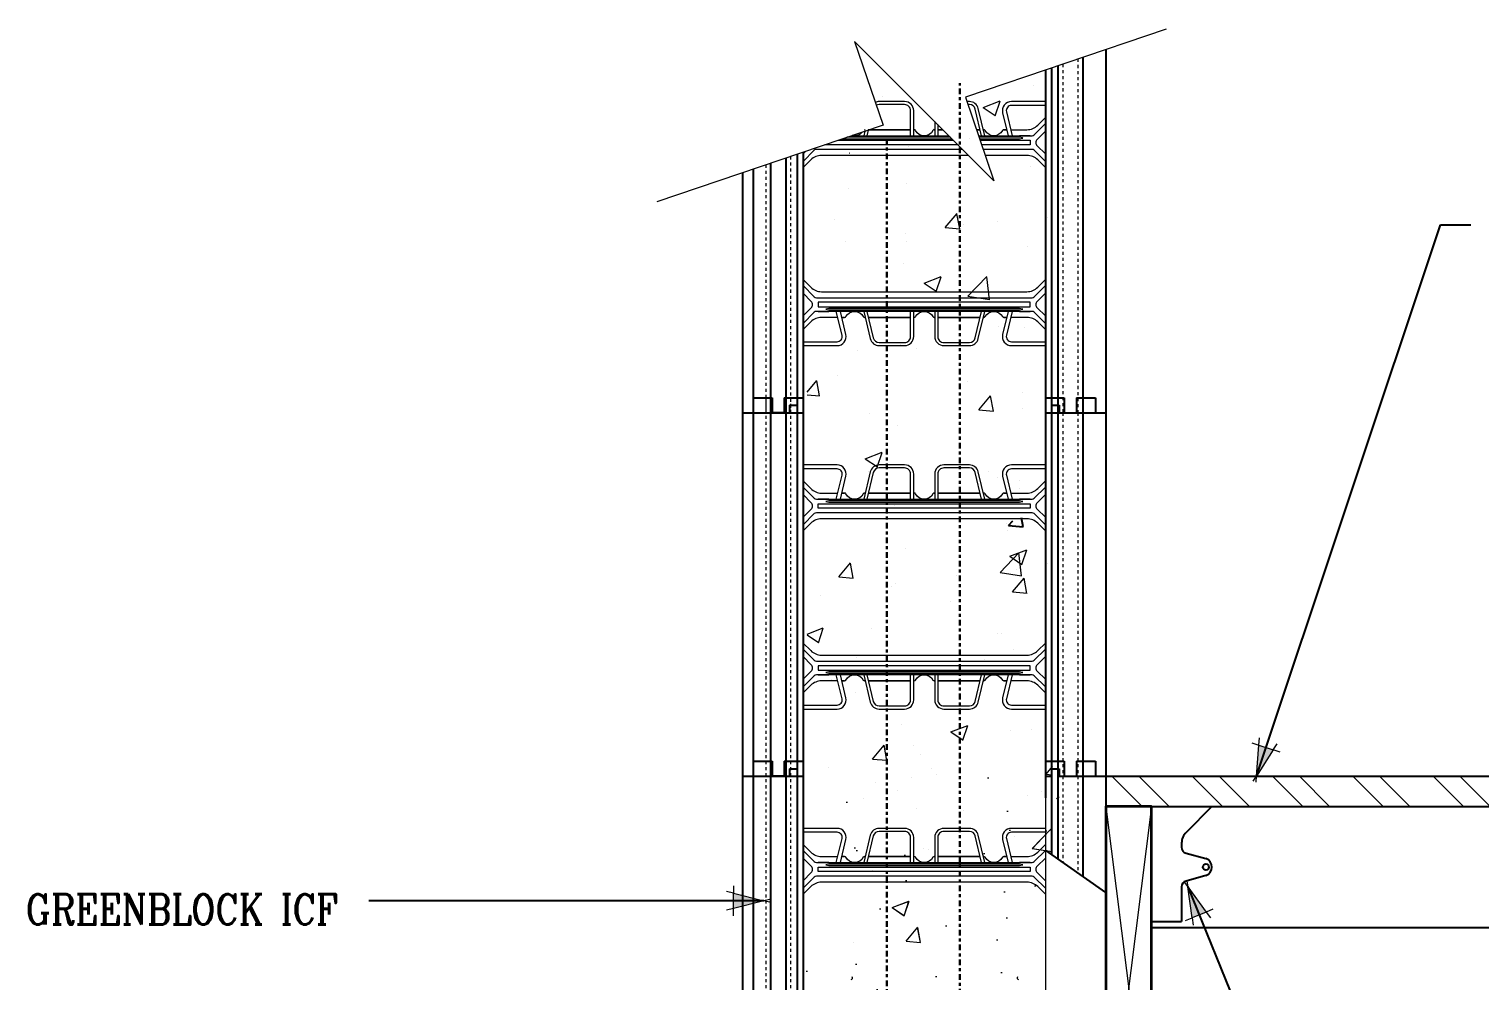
# Model space of a CAD drawing. Header units: inches. Extents: x -229.7 to -137, y 367.4 to 449.2.
# Drawn here: x -225.9 to -177.98, y 416.65 to 448.09 of the extents above; entities that cross this region are included whole.
import ezdxf

# ---------------------------------------------------------------- set-up
doc = ezdxf.new("R2010")
doc.units = ezdxf.units.IN
doc.header["$MEASUREMENT"] = 0
for name, pattern in [('CENTER', [2, 1.25, -0.25, 0.25, -0.25]), ('DASHED2', [0.375, 0.25, -0.125]), ('HIDDEN', [0.375, 0.25, -0.125])]:
    doc.linetypes.add(name, pattern=pattern)
for name, color, linetype, lineweight in [('A1 fine', 251, 'Continuous', 5), ('A2 Hatch', 8, 'Continuous', 9), ('A4 medium', 7, 'Continuous', 35), ('DETAILS', 7, 'Continuous', 13), ('DIM', 3, 'Continuous', 13), ('REBAR', 2, 'CENTER', 30)]:
    doc.layers.add(name, color=color, linetype=linetype, lineweight=lineweight)
doc.styles.add('ARCTEXT', font='arctext.shx', dxfattribs={"width": 0.85})
doc.styles.add('RomanC', font='romanc.shx', dxfattribs={"width": 0.85, "height": 5})
doc.dimstyles.new('ARCTEXT1-4', dxfattribs={"dimtxt": 4, "dimasz": 2, "dimexe": 2, "dimexo": 2, "dimgap": 2, "dimtad": 1, "dimdec": 4, "dimzin": 3, "dimdsep": 46, "dimlunit": 4, "dimtxsty": 'ARCTEXT', "dimblk": 'ARCHTICK', "dimcen": 2, "dimaunit": 1, "dimadec": 0, "dimazin": 0, "dimtfac": 1, "dimtdec": 4, "dimtmove": 2, "dimatfit": 3, "dimldrblk": 'arrow', "dimfxl": 0, "dimtolj": 1, "dimtzin": 0, "dimarcsym": 0})

# ---------------------------------------------------------------- blocks, each defined once
blk = doc.blocks.new('_ArchTick')
at = {"color": 0, "linetype": 'ByBlock', "const_width": 0.15}
blk.add_lwpolyline([(-0.5, -0.5), (0.5, 0.5)], dxfattribs=at)
blk = doc.blocks.new('arrow')
at = {"layer": 'DIM'}
blk.add_hatch(color=253, dxfattribs=at).paths.add_polyline_path([(-2, 0.5), (-2, -0.5), (0, 0)])
at = {"layer": 'DIM', "lineweight": 9}
for points in [[(-2, 0.983), (-2, 0.5), (-2.469, 0.617)], [(0.374, 0.094), (0, 0)], [(0.374, -0.094), (0, 0)], [(-2, -0.983), (-2, -0.5), (-2.469, -0.617)]]:
    blk.add_lwpolyline(points, dxfattribs=at)
at = {"layer": 'DIM', "lineweight": 15}
blk.add_lwpolyline([(0, 0), (-2, -0.5), (-2, 0.5), (0, 0)], dxfattribs=at)

msp = doc.modelspace()

# ---------------------------------------------------------------- hatches: boundary and pattern name
at = {"layer": 'A2 Hatch', "ltscale": 0.15}
h = msp.add_hatch(dxfattribs=at)
h.set_pattern_fill('AR-CONC', color=256, scale=0.8, style=0)
h.set_pattern_definition([(50, (-6725.8225, 2238.3765), (5.7380815, -0.502017), [0.6, -6.6]), (355, (-6725.8225, 2238.3765), (-1.1100107, 6.017537), [0.48, -5.28]), (100.4514, (-6725.3443, 2238.3347), (4.628075, 5.5155163), [0.5099215, -5.609137]), (46.1842, (-6725.8225, 2239.9765), (8.5379284, -1.324152), [0.9, -9.9]), (96.6356, (-6725.111, 2239.866), (7.477302, 7.792943), [0.764882, -8.413704]), (351.1842, (-6725.8225, 2239.9765), (7.477296, 7.792949), [0.72, -7.92]), (21, (-6725.0225, 2239.5765), (4.7752564, -3.220951), [0.6, -6.6]), (326, (-6725.0225, 2239.5765), (1.9465227, 5.8012004), [0.48, -5.28]), (71.4514, (-6724.6246, 2239.308), (6.721781, 2.580244), [0.5099215, -5.609137]), (37.5, (-6725.8225, 2238.3765), (0.09727884, 2.6631508), [0, -5.216, 0, -5.36, 0, -5.3]), (7.5, (-6725.8225, 2238.3765), (2.1045563, 3.1552937), [0, -3.056, 0, -5.096, 0, -2.02]), (327.5, (-6727.6065, 2238.3765), (4.2705795, -0.180439), [0, -2, 0, -6.24, 0, -8.28]), (317.5, (-6728.4065, 2238.3765), (4.6654894, 0.8008399), [0, -2.6, 0, -4.144, 0, -5.88])])
h.paths.add_polyline_path([(-192.262, 423.412), (-200.333, 423.412), (-200.457, 388.049), (-197.587, 389.023), (-198.523, 391.783), (-193.927, 387.187), (-194.863, 389.947), (-192.257, 390.83)])

# ---------------------------------------------------------------- linework, layer by layer
at = {"color": 1}
for p, q in [((-191.098, 447.153), (-191.098, 435.412)), ((-190.333, 447.412), (-190.333, 435.412)), ((-192.333, 446.734), (-192.333, 435.412)), ((-192.133, 446.802), (-192.133, 435.412)), ((-191.918, 446.875), (-191.918, 435.412)), ((-200.908, 443.826), (-200.908, 435.412)), ((-200.533, 443.953), (-200.533, 435.412)), ((-200.333, 444.021), (-200.333, 435.412)), ((-202.333, 443.343), (-202.333, 435.412)), ((-201.983, 443.461), (-201.983, 435.412)), ((-201.408, 443.656), (-201.408, 435.412)), ((-201.983, 435.912), (-201.358, 435.912)), ((-201.983, 435.912), (-201.983, 423.412)), ((-201.408, 435.912), (-201.408, 423.412)), ((-201.358, 435.912), (-201.358, 435.412)), ((-200.958, 435.912), (-200.958, 435.412)), ((-200.958, 435.912), (-200.333, 435.912)), ((-200.908, 435.912), (-200.908, 423.412)), ((-200.783, 435.662), (-200.783, 435.412)), ((-200.783, 435.662), (-200.533, 435.662)), ((-200.533, 435.662), (-200.533, 423.412)), ((-200.333, 435.912), (-200.333, 423.412)), ((-192.333, 435.912), (-192.333, 423.412)), ((-192.333, 435.912), (-191.708, 435.912)), ((-192.133, 435.662), (-192.133, 420.829)), ((-192.133, 435.662), (-191.883, 435.662)), ((-191.883, 435.662), (-191.883, 435.412)), ((-191.708, 435.912), (-191.708, 435.412)), ((-191.308, 435.912), (-191.308, 435.412)), ((-191.308, 435.912), (-190.683, 435.912)), ((-190.683, 435.912), (-190.683, 435.412)), ((-202.333, 435.412), (-200.333, 435.412)), ((-202.333, 435.412), (-202.333, 423.412)), ((-202.333, 435.412), (-200.783, 435.412)), ((-200.908, 435.412), (-201.408, 435.412)), ((-200.533, 435.412), (-200.333, 435.412)), ((-192.333, 435.412), (-190.333, 435.412)), ((-192.333, 435.412), (-192.133, 435.412)), ((-191.918, 435.412), (-190.333, 435.412)), ((-191.918, 435.412), (-191.918, 420.679)), ((-191.098, 435.412), (-191.098, 420.107)), ((-190.333, 435.412), (-190.333, 423.412)), ((-201.983, 423.912), (-201.358, 423.912)), ((-201.983, 423.912), (-201.358, 423.912)), ((-201.983, 423.912), (-201.983, 411.412)), ((-201.408, 423.912), (-201.408, 411.412)), ((-201.358, 423.912), (-201.358, 423.412)), ((-201.358, 423.912), (-201.358, 423.412)), ((-200.958, 423.912), (-200.958, 423.412)), ((-200.958, 423.912), (-200.333, 423.912)), ((-200.958, 423.912), (-200.958, 423.412)), ((-200.958, 423.912), (-200.333, 423.912)), ((-200.908, 423.912), (-200.908, 411.412)), ((-200.783, 423.662), (-200.783, 423.412)), ((-200.783, 423.662), (-200.533, 423.662)), ((-200.783, 423.662), (-200.783, 423.412)), ((-200.783, 423.662), (-200.533, 423.662)), ((-200.533, 423.662), (-200.533, 411.412)), ((-200.333, 423.912), (-200.333, 423.412)), ((-200.333, 423.912), (-200.333, 411.412)), ((-192.333, 423.912), (-192.333, 422.702)), ((-192.333, 423.912), (-191.708, 423.912)), ((-192.133, 423.662), (-192.133, 422.562)), ((-192.133, 423.662), (-191.883, 423.662)), ((-191.883, 423.662), (-191.883, 423.412)), ((-191.708, 423.912), (-191.708, 423.412)), ((-191.308, 423.912), (-191.308, 423.412)), ((-191.308, 423.912), (-190.683, 423.912)), ((-190.683, 423.912), (-190.683, 423.412)), ((-202.333, 423.412), (-200.333, 423.412)), ((-202.333, 423.412), (-200.333, 423.412)), ((-202.333, 423.412), (-200.783, 423.412)), ((-202.333, 423.412), (-202.333, 411.412)), ((-202.333, 423.412), (-200.783, 423.412)), ((-200.908, 423.412), (-201.408, 423.412)), ((-200.908, 423.412), (-201.408, 423.412)), ((-200.533, 423.412), (-200.333, 423.412)), ((-200.533, 423.412), (-200.333, 423.412)), ((-192.333, 423.412), (-192.133, 423.412)), ((-191.918, 423.412), (-190.333, 423.412))]:
    msp.add_line(p, q, dxfattribs=at)
at = {"color": 1, "linetype": 'HIDDEN', "ltscale": 0.02}
for p, q in [((-201.983, 435.912), (-201.358, 435.912)), ((-201.358, 435.912), (-201.358, 435.412)), ((-200.958, 435.912), (-200.958, 435.412)), ((-200.958, 435.912), (-200.333, 435.912)), ((-192.333, 435.912), (-191.708, 435.912)), ((-191.708, 435.912), (-191.708, 435.412)), ((-191.308, 435.912), (-191.308, 435.412)), ((-191.308, 435.912), (-190.683, 435.912)), ((-190.683, 435.912), (-190.683, 435.412)), ((-201.983, 423.912), (-201.358, 423.912)), ((-201.983, 423.912), (-201.983, 423.412)), ((-201.983, 423.912), (-201.358, 423.912)), ((-201.358, 423.912), (-201.358, 423.412)), ((-201.358, 423.912), (-201.358, 423.412)), ((-200.958, 423.912), (-200.958, 423.412)), ((-200.958, 423.912), (-200.333, 423.912)), ((-200.958, 423.912), (-200.958, 423.412)), ((-200.958, 423.912), (-200.333, 423.912))]:
    msp.add_line(p, q, dxfattribs=at)
at = {"ltscale": 0.15}
for p, q in [((-201.358, 435.412), (-200.958, 435.412)), ((-193.612, 431.749), (-193.612, 431.749)), ((-193.549, 431.687), (-193.411, 431.85)), ((-193.07, 431.645), (-193.126, 431.947)), ((-193.59, 431.511), (-193.59, 431.511)), ((-193.549, 431.687), (-193.07, 431.645)), ((-198.608, 426.174), (-198.608, 426.174)), ((-196.691, 424.418), (-196.691, 424.418)), ((-196.09, 423.667), (-196.09, 423.667)), ((-201.358, 423.412), (-200.958, 423.412)), ((-201.358, 423.412), (-200.958, 423.412)), ((-197.932, 423.199), (-197.932, 423.199)), ((-196.739, 423.357), (-196.739, 423.357)), ((-195.929, 423.462), (-195.929, 423.462)), ((-190.333, 423.412), (-142.34, 423.412)), ((-190.333, 423.412), (-190.333, 422.412)), ((-198.325, 422.687), (-198.325, 422.687)), ((-197.21, 422.956), (-197.21, 422.956)), ((-192.939, 422.775), (-192.939, 422.775)), ((-192.469, 422.915), (-192.469, 422.915)), ((-196.576, 422.352), (-196.576, 422.352)), ((-195.052, 422.282), (-195.052, 422.282)), ((-190.333, 422.412), (-142.833, 422.412)), ((-186.833, 422.412), (-187.687, 421.559)), ((-193.337, 421.413), (-193.337, 421.413)), ((-187.833, 421.205), (-187.833, 421.065)), ((-198.369, 420.75), (-198.369, 420.75)), ((-196.367, 421.014), (-196.367, 421.014)), ((-196.187, 421.004), (-196.187, 421.004)), ((-190.333, 419.573), (-192.333, 420.969)), ((-187.686, 420.872), (-187.031, 420.694)), ((-198.033, 420.307), (-198.033, 420.307)), ((-187.833, 419.759), (-187.833, 418.612)), ((-187.031, 420.13), (-187.686, 419.952)), ((-188.833, 418.612), (-187.833, 418.612)), ((-188.833, 418.412), (-144.807, 418.412)), ((-198.655, 417.914), (-198.655, 417.914))]:
    msp.add_line(p, q, dxfattribs=at)
at = {"color": 253, "linetype": 'HIDDEN'}
msp.add_line((-191.958, 422.662), (-191.875, 422.746), dxfattribs=at)
at = {"ltscale": 0.15}
msp.add_circle((-187.033, 420.415), 0.1, dxfattribs=at)
for centre, radius, start, end in [((-187.333, 421.205), 0.5, 135, 180), ((-187.633, 421.065), 0.2, 180, 254.7999), ((-187.133, 420.412), 0.3, 290, 70), ((-187.633, 419.759), 0.2, 105.2037, 180)]:
    msp.add_arc(centre, radius, start, end, dxfattribs=at)
at = {"layer": 'A1 fine', "ltscale": 0.15}
msp.add_line((-192.333, 422.702), (-192.333, 410.412), dxfattribs=at)
at = {"layer": 'A2 Hatch', "linetype": 'DASHED2', "ltscale": 0.15}
for p, q in [((-191.258, 447.099), (-191.258, 435.412)), ((-191.758, 446.929), (-191.758, 435.412)), ((-200.748, 443.88), (-200.748, 435.412)), ((-201.568, 443.602), (-201.568, 435.412)), ((-201.568, 435.912), (-201.568, 423.412)), ((-200.748, 435.912), (-200.748, 423.412)), ((-191.758, 435.412), (-191.758, 420.568)), ((-191.258, 435.412), (-191.258, 420.219)), ((-201.568, 423.912), (-201.568, 411.412)), ((-200.748, 423.912), (-200.748, 411.412))]:
    msp.add_line(p, q, dxfattribs=at)
at = {"layer": 'A2 Hatch', "ltscale": 0.15}
for p, q in [((-192.714, 446.224), (-192.714, 446.224)), ((-197.719, 445.865), (-197.719, 445.865)), ((-196.821, 445.661), (-196.821, 445.661)), ((-194.386, 445.499), (-193.826, 445.714)), ((-193.99, 445.225), (-193.828, 445.709)), ((-193.449, 445.684), (-193.449, 445.684)), ((-194.386, 445.499), (-193.988, 445.23)), ((-196.032, 444.79), (-196.032, 444.79)), ((-196.845, 444.211), (-196.845, 444.211)), ((-194.843, 444.474), (-194.843, 444.474)), ((-194.184, 443.619), (-194.184, 443.619)), ((-192.811, 443.561), (-192.811, 443.561)), ((-198.85, 442.818), (-198.85, 442.818)), ((-196.919, 442.998), (-196.919, 442.998)), ((-199.311, 441.798), (-199.311, 441.798)), ((-195.637, 441.532), (-195.251, 441.991)), ((-195.16, 441.485), (-195.253, 441.986)), ((-192.267, 441.862), (-192.267, 441.862)), ((-196.947, 441.319), (-196.947, 441.319)), ((-195.637, 441.532), (-195.159, 441.49)), ((-195.04, 441.618), (-195.04, 441.618)), ((-193.917, 441.718), (-193.917, 441.718)), ((-198.95, 441.055), (-198.95, 441.055)), ((-196.933, 441.061), (-196.933, 441.061)), ((-192.909, 440.898), (-192.909, 440.898)), ((-197.016, 440.335), (-197.016, 440.335)), ((-196.333, 439.697), (-195.773, 439.912)), ((-195.936, 439.424), (-195.774, 439.907)), ((-194.889, 439.261), (-194.266, 439.91)), ((-194.179, 439.147), (-194.267, 439.906)), ((-196.333, 439.697), (-195.935, 439.429)), ((-194.889, 439.261), (-194.177, 439.151)), ((-196.022, 438.562), (-196.022, 438.562)), ((-199.052, 438.164), (-199.052, 438.164)), ((-193.878, 438.262), (-193.878, 438.262)), ((-193.006, 438.235), (-193.006, 438.235)), ((-197.113, 437.672), (-197.113, 437.672)), ((-196.598, 437.53), (-196.598, 437.53)), ((-198.543, 437.461), (-198.543, 437.461)), ((-192.327, 437.349), (-192.327, 437.349)), ((-199.182, 436.636), (-199.182, 436.636)), ((-200.202, 436.091), (-199.879, 436.476)), ((-199.788, 435.969), (-199.881, 436.471)), ((-194.911, 436.455), (-194.911, 436.455)), ((-193.074, 436.072), (-193.074, 436.072)), ((-200.202, 436.011), (-199.787, 435.974)), ((-194.527, 435.514), (-194.141, 435.974)), ((-194.05, 435.467), (-194.143, 435.969)), ((-193.103, 435.572), (-193.103, 435.572)), ((-198.126, 435.407), (-198.126, 435.407)), ((-194.527, 435.514), (-194.049, 435.472)), ((-197.211, 435.009), (-197.211, 435.009)), ((-198.279, 433.896), (-197.719, 434.111)), ((-198.279, 433.896), (-197.881, 433.628)), ((-197.883, 433.623), (-197.721, 434.106)), ((-198.19, 433.463), (-198.19, 433.463)), ((-194.208, 433.489), (-194.208, 433.489)), ((-193.919, 433.283), (-193.919, 433.283)), ((-193.176, 433.181), (-193.176, 433.181)), ((-198.873, 432.688), (-198.873, 432.688)), ((-195.179, 432.917), (-195.179, 432.917)), ((-193.2, 432.909), (-193.2, 432.909)), ((-197.308, 432.345), (-197.308, 432.345)), ((-192.291, 431.732), (-192.291, 431.732)), ((-196.956, 430.931), (-196.956, 430.931)), ((-193.828, 430.144), (-193.205, 430.793)), ((-193.504, 430.675), (-192.944, 430.89)), ((-193.118, 430.03), (-193.207, 430.789)), ((-193.108, 430.402), (-192.945, 430.885)), ((-199.155, 429.999), (-198.769, 430.458)), ((-198.678, 429.952), (-198.771, 430.453)), ((-193.504, 430.675), (-193.106, 430.407)), ((-192.251, 430.424), (-192.251, 430.424)), ((-199.155, 429.999), (-198.677, 429.957)), ((-195.28, 430.025), (-195.28, 430.025)), ((-193.828, 430.144), (-193.117, 430.034)), ((-193.417, 429.497), (-193.031, 429.956)), ((-193.298, 430.245), (-193.298, 430.245)), ((-192.94, 429.45), (-193.033, 429.951)), ((-199.748, 429.375), (-199.748, 429.375)), ((-197.405, 429.682), (-197.405, 429.682)), ((-197.283, 429.762), (-197.283, 429.762)), ((-193.417, 429.497), (-192.939, 429.455)), ((-195.477, 429.195), (-195.477, 429.195)), ((-200.201, 428.105), (-199.666, 428.31)), ((-200.201, 428.078), (-199.828, 427.827)), ((-199.829, 427.821), (-199.667, 428.305)), ((-198.061, 428.301), (-198.061, 428.301)), ((-193.901, 428.131), (-193.901, 428.131)), ((-193.79, 428.12), (-193.79, 428.12)), ((-193.395, 427.582), (-193.395, 427.582)), ((-198.567, 427.331), (-198.567, 427.331)), ((-197.502, 427.019), (-197.502, 427.019)), ((-194.355, 427.269), (-194.355, 427.269)), ((-199.388, 426.606), (-199.388, 426.606)), ((-197.385, 426.87), (-197.385, 426.87)), ((-197.069, 425.129), (-197.069, 425.129)), ((-195.451, 424.874), (-194.891, 425.089)), ((-195.054, 424.601), (-194.892, 425.084)), ((-195.451, 424.874), (-195.053, 424.606)), ((-193.492, 424.919), (-193.492, 424.919)), ((-192.798, 424.948), (-192.798, 424.948)), ((-198.045, 423.981), (-197.659, 424.441)), ((-197.568, 423.934), (-197.661, 424.436)), ((-197.6, 424.356), (-197.6, 424.356)), ((-196.46, 424.114), (-196.46, 424.114)), ((-199.49, 423.715), (-199.49, 423.715)), ((-198.045, 423.981), (-197.567, 423.939)), ((-192.307, 423.479), (-192.096, 423.73)), ((-194.231, 423.358), (-194.231, 423.358)), ((-192.307, 423.479), (-192.097, 423.461)), ((-189.133, 422.412), (-190.133, 423.412)), ((-188.249, 422.412), (-189.249, 423.412)), ((-186.481, 422.412), (-187.481, 423.412)), ((-185.597, 422.412), (-186.597, 423.412)), ((-183.829, 422.412), (-184.829, 423.412)), ((-182.946, 422.412), (-183.946, 423.412)), ((-181.178, 422.412), (-182.178, 423.412)), ((-180.294, 422.412), (-181.294, 423.412)), ((-178.526, 422.412), (-179.526, 423.412)), ((-177.642, 422.412), (-178.642, 423.412)), ((-198.897, 422.557), (-198.897, 422.557)), ((-193.589, 422.256), (-193.589, 422.256)), ((-190.333, 422.412), (-188.833, 410.412)), ((-188.833, 422.412), (-190.333, 410.412)), ((-197.697, 421.693), (-197.697, 421.693)), ((-192.768, 421.027), (-192.144, 421.676)), ((-192.104, 421.315), (-192.146, 421.672)), ((-193.512, 421.624), (-193.512, 421.624)), ((-192.314, 421.602), (-192.314, 421.602)), ((-198.626, 421.041), (-198.626, 421.041)), ((-198.564, 420.958), (-198.564, 420.958)), ((-196.98, 420.801), (-196.98, 420.801)), ((-194.356, 420.86), (-194.356, 420.86)), ((-192.768, 421.027), (-192.106, 420.924)), ((-196.94, 419.966), (-196.94, 419.966)), ((-192.669, 419.786), (-192.669, 419.786)), ((-197.397, 419.073), (-196.837, 419.288)), ((-197.001, 418.799), (-196.839, 419.283)), ((-193.687, 419.593), (-193.687, 419.593)), ((-197.794, 419.03), (-197.794, 419.03)), ((-197.397, 419.073), (-196.999, 418.804)), ((-196.935, 417.963), (-196.549, 418.423)), ((-196.458, 417.917), (-196.551, 418.418)), ((-195.616, 418.468), (-195.616, 418.468)), ((-193.614, 418.732), (-193.614, 418.732)), ((-196.935, 417.963), (-196.457, 417.922)), ((-193.925, 418.001), (-193.925, 418.001)), ((-198.59, 417.2), (-198.59, 417.2)), ((-193.784, 416.93), (-193.784, 416.93)), ((-195.947, 416.794), (-195.947, 416.794))]:
    msp.add_line(p, q, dxfattribs=at)
at = {"layer": 'A4 medium', "ltscale": 0.15}
msp.add_lwpolyline([(-188.833, 410.412), (-188.833, 422.412), (-190.333, 422.412), (-190.333, 410.412)], close=True, dxfattribs=at)
at = {"layer": 'DETAILS', "color": 6, "lineweight": 20}
for p, q in [((-195.885, 444.762), (-195.718, 444.762)), ((-195.718, 444.762), (-195.885, 444.762)), ((-194.485, 444.762), (-194.606, 444.762)), ((-194.606, 444.762), (-194.485, 444.762))]:
    msp.add_line(p, q, dxfattribs=at)
for points in [[(-196.682, 444.562), (-196.682, 445.392, 0.414214), (-196.982, 445.692), (-197.824, 445.692, 0.108366), (-197.949, 445.665, 0.108366)], [(-194.334, 444.562), (-194.551, 445.463, 0.346495), (-194.843, 445.692), (-194.921, 445.692)], [(-192.333, 445.692), (-193.454, 445.692, 0.485338), (-193.746, 445.322), (-193.562, 444.562)], [(-196.782, 444.562), (-196.782, 445.392, 0.414214), (-196.982, 445.592), (-197.824, 445.592, 0.121733), (-197.917, 445.569, 0.121733)], [(-194.437, 444.562), (-194.648, 445.439, 0.346495), (-194.843, 445.592), (-194.887, 445.592)], [(-192.333, 445.562), (-193.454, 445.562, 0.485338), (-193.619, 445.353), (-193.429, 444.562), (-192.833, 444.562), (-193.083, 444.562), (-193.183, 444.562)], [(-193.477, 444.762), (-192.94, 444.762, 0.198912), (-192.586, 444.909), (-192.333, 445.162)], [(-198.737, 444.562), (-196.333, 444.562, -0.279322), (-196.619, 444.736, 0.279322), (-196.663, 444.762)], [(-198.381, 444.683, -0.291642), (-198.709, 444.572)], [(-196.003, 444.762, 0.279322), (-196.048, 444.736, -0.279322), (-196.333, 444.562), (-195.518, 444.562)], [(-194.538, 444.562), (-192.774, 444.562, 0.198912), (-192.703, 444.592), (-192.333, 444.962)], [(-193.704, 444.762), (-193.611, 444.762), (-193.704, 444.762, 0.279322), (-193.748, 444.736, -0.605918), (-194.32, 444.736, 0.279322), (-194.364, 444.762)], [(-192.333, 444.712), (-192.602, 444.443, 0.414214), (-192.602, 444.231), (-192.333, 443.963)], [(-194.504, 444.462), (-193.183, 444.462), (-193.085, 444.484, 0.780776), (-193.085, 444.49), (-193.183, 444.512), (-194.521, 444.512)], [(-195.068, 444.112), (-196.333, 444.112), (-199.893, 444.112, 0.198912), (-199.963, 444.083), (-200.333, 443.713)], [(-194.868, 443.912), (-196.333, 443.912), (-199.727, 443.912, 0.198912), (-200.08, 443.766), (-200.333, 443.513)], [(-192.333, 443.713), (-192.703, 444.083, 0.198912), (-192.774, 444.112), (-194.386, 444.112)], [(-192.333, 443.513), (-192.586, 443.766, 0.198912), (-192.94, 443.912), (-194.318, 443.912)], [(-200.333, 439.812), (-200.08, 439.559, 0.198912), (-199.727, 439.412), (-196.333, 439.412), (-192.94, 439.412, 0.198912), (-192.586, 439.559), (-192.333, 439.812)], [(-200.333, 439.612), (-199.963, 439.242, 0.198912), (-199.893, 439.212), (-196.333, 439.212), (-192.774, 439.212, 0.198912), (-192.703, 439.242), (-192.333, 439.612)], [(-200.333, 438.613), (-200.065, 438.881, 0.414214), (-200.065, 439.093), (-200.333, 439.362)], [(-192.333, 439.362), (-192.602, 439.093, 0.414214), (-192.602, 438.881), (-192.333, 438.613)], [(-196.663, 438.562, 0.279322), (-196.619, 438.589, -0.279322), (-196.333, 438.762), (-199.893, 438.762, 0.198912), (-199.963, 438.733), (-200.333, 438.363)], [(-200.333, 437.762), (-199.213, 437.762, 0.485338), (-199.047, 437.972), (-199.238, 438.762), (-199.834, 438.762), (-199.584, 438.762), (-199.484, 438.762)], [(-200.333, 437.632), (-199.213, 437.632, 0.485338), (-198.921, 438.003), (-199.104, 438.762)], [(-199.19, 438.562), (-199.727, 438.562, 0.198912), (-200.08, 438.416), (-200.333, 438.163)], [(-198.963, 438.562), (-199.056, 438.562), (-198.963, 438.562, 0.279322), (-198.918, 438.589, -0.605918), (-198.347, 438.589, 0.279322), (-198.303, 438.562)], [(-198.333, 438.762), (-198.116, 437.862, 0.346495), (-197.824, 437.632), (-196.982, 437.632, 0.414214), (-196.682, 437.932), (-196.682, 438.762)], [(-198.23, 438.762), (-198.018, 437.885, 0.346495), (-197.824, 437.732), (-196.982, 437.732, 0.414214), (-196.782, 437.932), (-196.782, 438.762)], [(-192.333, 438.363), (-192.703, 438.733, 0.198912), (-192.774, 438.762), (-196.333, 438.762, -0.279322), (-196.048, 438.589, 0.279322), (-196.003, 438.562)], [(-195.985, 438.762), (-195.985, 437.932, 0.414214), (-195.685, 437.632), (-194.843, 437.632, 0.346495), (-194.551, 437.862), (-194.334, 438.762)], [(-195.885, 438.762), (-195.885, 437.932, 0.414214), (-195.685, 437.732), (-194.843, 437.732, 0.346495), (-194.648, 437.885), (-194.437, 438.762)], [(-194.364, 438.562, 0.279322), (-194.32, 438.589, -0.605918), (-193.748, 438.589, 0.279322), (-193.704, 438.562), (-193.611, 438.562), (-193.704, 438.562)], [(-193.562, 438.762), (-193.746, 438.003, 0.485338), (-193.454, 437.632), (-192.333, 437.632)], [(-193.183, 438.762), (-193.083, 438.762), (-192.833, 438.762), (-193.429, 438.762), (-193.619, 437.972, 0.485338), (-193.454, 437.762), (-192.333, 437.762)], [(-192.333, 438.163), (-192.586, 438.416, 0.198912), (-192.94, 438.562), (-193.477, 438.562)], [(-199.104, 432.562), (-198.921, 433.322, 0.485338), (-199.213, 433.692), (-200.333, 433.692)], [(-196.682, 432.562), (-196.682, 433.392, 0.414214), (-196.982, 433.692), (-197.824, 433.692, 0.346495), (-198.116, 433.463), (-198.333, 432.562)], [(-194.334, 432.562), (-194.551, 433.463, 0.346495), (-194.843, 433.692), (-195.685, 433.692, 0.414214), (-195.985, 433.392), (-195.985, 432.562)], [(-192.333, 433.692), (-193.454, 433.692, 0.485338), (-193.746, 433.322), (-193.562, 432.562)], [(-199.484, 432.562), (-199.584, 432.562), (-199.834, 432.562), (-199.238, 432.562), (-199.047, 433.353, 0.485338), (-199.213, 433.562), (-200.333, 433.562)], [(-200.333, 433.162), (-200.08, 432.909, 0.198912), (-199.727, 432.762), (-199.19, 432.762)], [(-196.782, 432.562), (-196.782, 433.392, 0.414214), (-196.982, 433.592), (-197.824, 433.592, 0.346495), (-198.018, 433.439), (-198.23, 432.562)], [(-194.437, 432.562), (-194.648, 433.439, 0.346495), (-194.843, 433.592), (-195.685, 433.592, 0.414214), (-195.885, 433.392), (-195.885, 432.562)], [(-192.333, 433.562), (-193.454, 433.562, 0.485338), (-193.619, 433.353), (-193.429, 432.562), (-192.833, 432.562), (-193.083, 432.562), (-193.183, 432.562)], [(-193.477, 432.762), (-192.94, 432.762, 0.198912), (-192.586, 432.909), (-192.333, 433.162)], [(-200.333, 432.962), (-199.963, 432.592, 0.198912), (-199.893, 432.562), (-196.333, 432.562, -0.279322), (-196.619, 432.736, 0.279322), (-196.663, 432.762)], [(-200.333, 431.963), (-200.065, 432.231, 0.414214), (-200.065, 432.443), (-200.333, 432.712)], [(-198.303, 432.762, 0.279322), (-198.347, 432.736, -0.605918), (-198.918, 432.736, 0.279322), (-198.963, 432.762), (-199.056, 432.762), (-198.963, 432.762)], [(-196.003, 432.762, 0.279322), (-196.048, 432.736, -0.279322), (-196.333, 432.562), (-192.774, 432.562, 0.198912), (-192.703, 432.592), (-192.333, 432.962)], [(-193.704, 432.762), (-193.611, 432.762), (-193.704, 432.762, 0.279322), (-193.748, 432.736, -0.605918), (-194.32, 432.736, 0.279322), (-194.364, 432.762)], [(-192.333, 432.712), (-192.602, 432.443, 0.414214), (-192.602, 432.231), (-192.333, 431.963)], [(-192.333, 431.713), (-192.703, 432.083, 0.198912), (-192.774, 432.112), (-196.333, 432.112), (-199.893, 432.112, 0.198912), (-199.963, 432.083), (-200.333, 431.713)], [(-192.333, 431.513), (-192.586, 431.766, 0.198912), (-192.94, 431.912), (-196.333, 431.912), (-199.727, 431.912, 0.198912), (-200.08, 431.766), (-200.333, 431.513)], [(-200.333, 427.812), (-200.08, 427.559, 0.198912), (-199.727, 427.412), (-196.333, 427.412), (-192.94, 427.412, 0.198912), (-192.586, 427.559), (-192.333, 427.812)], [(-200.333, 427.612), (-199.963, 427.242, 0.198912), (-199.893, 427.212), (-196.333, 427.212), (-192.774, 427.212, 0.198912), (-192.703, 427.242), (-192.333, 427.612)], [(-200.333, 426.613), (-200.065, 426.881, 0.414214), (-200.065, 427.093), (-200.333, 427.362)], [(-192.333, 427.362), (-192.602, 427.093, 0.414214), (-192.602, 426.881), (-192.333, 426.613)], [(-196.663, 426.562, 0.279322), (-196.619, 426.589, -0.279322), (-196.333, 426.762), (-199.893, 426.762, 0.198912), (-199.963, 426.733), (-200.333, 426.363)], [(-200.333, 425.762), (-199.213, 425.762, 0.485338), (-199.047, 425.972), (-199.238, 426.762), (-199.834, 426.762), (-199.584, 426.762), (-199.484, 426.762)], [(-200.333, 425.632), (-199.213, 425.632, 0.485338), (-198.921, 426.003), (-199.104, 426.762)], [(-199.19, 426.562), (-199.727, 426.562, 0.198912), (-200.08, 426.416), (-200.333, 426.163)], [(-198.963, 426.562), (-199.056, 426.562), (-198.963, 426.562, 0.279322), (-198.918, 426.589, -0.605918), (-198.347, 426.589, 0.279322), (-198.303, 426.562)], [(-198.333, 426.762), (-198.116, 425.862, 0.346495), (-197.824, 425.632), (-196.982, 425.632, 0.414214), (-196.682, 425.932), (-196.682, 426.762)], [(-198.23, 426.762), (-198.018, 425.885, 0.346495), (-197.824, 425.732), (-196.982, 425.732, 0.414214), (-196.782, 425.932), (-196.782, 426.762)], [(-192.333, 426.363), (-192.703, 426.733, 0.198912), (-192.774, 426.762), (-196.333, 426.762, -0.279322), (-196.048, 426.589, 0.279322), (-196.003, 426.562)], [(-195.985, 426.762), (-195.985, 425.932, 0.414214), (-195.685, 425.632), (-194.843, 425.632, 0.346495), (-194.551, 425.862), (-194.334, 426.762)], [(-195.885, 426.762), (-195.885, 425.932, 0.414214), (-195.685, 425.732), (-194.843, 425.732, 0.346495), (-194.648, 425.885), (-194.437, 426.762)], [(-194.364, 426.562, 0.279322), (-194.32, 426.589, -0.605918), (-193.748, 426.589, 0.279322), (-193.704, 426.562), (-193.611, 426.562), (-193.704, 426.562)], [(-193.562, 426.762), (-193.746, 426.003, 0.485338), (-193.454, 425.632), (-192.333, 425.632)], [(-193.183, 426.762), (-193.083, 426.762), (-192.833, 426.762), (-193.429, 426.762), (-193.619, 425.972, 0.485338), (-193.454, 425.762), (-192.333, 425.762)], [(-192.333, 426.163), (-192.586, 426.416, 0.198912), (-192.94, 426.562), (-193.477, 426.562)], [(-199.104, 420.562), (-198.921, 421.322, 0.485338), (-199.213, 421.692), (-200.333, 421.692)], [(-196.682, 420.562), (-196.682, 421.392, 0.414214), (-196.982, 421.692), (-197.824, 421.692, 0.346495), (-198.116, 421.463), (-198.333, 420.562)], [(-194.334, 420.562), (-194.551, 421.463, 0.346495), (-194.843, 421.692), (-195.685, 421.692, 0.414214), (-195.985, 421.392), (-195.985, 420.562)], [(-192.333, 421.692), (-193.454, 421.692, 0.485338), (-193.746, 421.322), (-193.562, 420.562)], [(-199.484, 420.562), (-199.584, 420.562), (-199.834, 420.562), (-199.238, 420.562), (-199.047, 421.353, 0.485338), (-199.213, 421.562), (-200.333, 421.562)], [(-196.782, 420.562), (-196.782, 421.392, 0.414214), (-196.982, 421.592), (-197.824, 421.592, 0.346495), (-198.018, 421.439), (-198.23, 420.562)], [(-194.437, 420.562), (-194.648, 421.439, 0.346495), (-194.843, 421.592), (-195.685, 421.592, 0.414214), (-195.885, 421.392), (-195.885, 420.562)], [(-192.333, 421.562), (-193.454, 421.562, 0.485338), (-193.619, 421.353), (-193.429, 420.562), (-192.833, 420.562), (-193.083, 420.562), (-193.183, 420.562)], [(-200.333, 421.162), (-200.08, 420.909, 0.198912), (-199.727, 420.762), (-199.19, 420.762)], [(-200.333, 420.962), (-199.963, 420.592, 0.198912), (-199.893, 420.562), (-196.333, 420.562, -0.279322), (-196.619, 420.736, 0.279322), (-196.663, 420.762)], [(-200.333, 419.963), (-200.065, 420.231, 0.414214), (-200.065, 420.443), (-200.333, 420.712)], [(-198.303, 420.762, 0.279322), (-198.347, 420.736, -0.605918), (-198.918, 420.736, 0.279322), (-198.963, 420.762), (-199.056, 420.762), (-198.963, 420.762)], [(-196.003, 420.762, 0.279322), (-196.048, 420.736, -0.279322), (-196.333, 420.562), (-192.774, 420.562, 0.198912), (-192.703, 420.592), (-192.333, 420.962)], [(-193.704, 420.762), (-193.611, 420.762), (-193.704, 420.762, 0.279322), (-193.748, 420.736, -0.605918), (-194.32, 420.736, 0.279322), (-194.364, 420.762)], [(-193.477, 420.762), (-192.94, 420.762, 0.198912), (-192.586, 420.909), (-192.333, 421.162)], [(-192.333, 420.712), (-192.602, 420.443, 0.414214), (-192.602, 420.231), (-192.333, 419.963)], [(-192.333, 419.713), (-192.703, 420.083, 0.198912), (-192.774, 420.112), (-196.333, 420.112), (-199.893, 420.112, 0.198912), (-199.963, 420.083), (-200.333, 419.713)], [(-192.333, 419.513), (-192.586, 419.766, 0.198912), (-192.94, 419.912), (-196.333, 419.912), (-199.727, 419.912, 0.198912), (-200.08, 419.766), (-200.333, 419.513)]]:
    msp.add_lwpolyline(points, format="xyb", dxfattribs=at)
for points in [[(-198.297, 444.712), (-198.333, 444.562)], [(-198.185, 444.75), (-198.23, 444.562)], [(-195.985, 445.029), (-195.985, 444.562)], [(-195.885, 444.929), (-195.885, 444.562)], [(-195.218, 444.262), (-196.333, 444.262), (-199.621, 444.262)], [(-199.179, 444.412), (-196.333, 444.412), (-195.368, 444.412)], [(-199.032, 444.462), (-196.333, 444.462), (-195.418, 444.462)], [(-195.468, 444.512), (-196.333, 444.512), (-198.884, 444.512)], [(-194.487, 444.412), (-192.833, 444.412), (-192.833, 444.262), (-194.436, 444.262)], [(-200.333, 443.963), (-200.246, 444.051)]]:
    msp.add_lwpolyline(points, dxfattribs=at)
for points in [[(-198.284, 444.762), (-198.303, 444.762)], [(-196.782, 444.762), (-198.182, 444.762)], [(-196.682, 444.762), (-196.663, 444.762)], [(-195.985, 444.762), (-196.003, 444.762)], [(-194.382, 444.762), (-194.364, 444.762)], [(-198.799, 443.987), (-198.812, 443.987)], [(-196.333, 438.912), (-192.833, 438.912), (-192.833, 439.062), (-196.333, 439.062), (-199.834, 439.062), (-199.834, 438.912)], [(-198.284, 438.562), (-198.303, 438.562)], [(-196.782, 438.562), (-198.182, 438.562)], [(-196.682, 438.562), (-196.663, 438.562)], [(-195.985, 438.562), (-196.003, 438.562)], [(-195.885, 438.562), (-194.485, 438.562)], [(-194.382, 438.562), (-194.364, 438.562)], [(-198.284, 432.762), (-198.303, 432.762)], [(-196.782, 432.762), (-198.182, 432.762)], [(-196.682, 432.762), (-196.663, 432.762)], [(-195.985, 432.762), (-196.003, 432.762)], [(-195.885, 432.762), (-194.485, 432.762)], [(-194.382, 432.762), (-194.364, 432.762)], [(-196.333, 432.412), (-192.833, 432.412), (-192.833, 432.262), (-196.333, 432.262), (-199.834, 432.262), (-199.834, 432.412)], [(-196.333, 426.912), (-192.833, 426.912), (-192.833, 427.062), (-196.333, 427.062), (-199.834, 427.062), (-199.834, 426.912)], [(-198.284, 426.562), (-198.303, 426.562)], [(-196.782, 426.562), (-198.182, 426.562)], [(-196.682, 426.562), (-196.663, 426.562)], [(-195.985, 426.562), (-196.003, 426.562)], [(-195.885, 426.562), (-194.485, 426.562)], [(-194.382, 426.562), (-194.364, 426.562)], [(-198.284, 420.762), (-198.303, 420.762)], [(-196.782, 420.762), (-198.182, 420.762)], [(-196.682, 420.762), (-196.663, 420.762)], [(-195.985, 420.762), (-196.003, 420.762)], [(-195.885, 420.762), (-194.485, 420.762)], [(-194.382, 420.762), (-194.364, 420.762)], [(-196.333, 420.412), (-192.833, 420.412), (-192.833, 420.262), (-196.333, 420.262), (-199.834, 420.262), (-199.834, 420.412)]]:
    msp.add_lwpolyline(points, close=True, dxfattribs=at)
for points in [[(-196.333, 438.812), (-193.183, 438.812), (-193.085, 438.834, 0.780776), (-193.085, 438.84), (-193.183, 438.862), (-196.333, 438.862), (-199.484, 438.862), (-199.582, 438.84, 0.780776), (-199.582, 438.834), (-199.484, 438.812)], [(-196.333, 432.512), (-199.484, 432.512), (-199.582, 432.49, 0.780776), (-199.582, 432.484), (-199.484, 432.462), (-196.333, 432.462), (-193.183, 432.462), (-193.085, 432.484, 0.780776), (-193.085, 432.49), (-193.183, 432.512)], [(-196.333, 426.812), (-193.183, 426.812), (-193.085, 426.834, 0.780776), (-193.085, 426.84), (-193.183, 426.862), (-196.333, 426.862), (-199.484, 426.862), (-199.582, 426.84, 0.780776), (-199.582, 426.834), (-199.484, 426.812)], [(-196.333, 420.512), (-199.484, 420.512), (-199.582, 420.49, 0.780776), (-199.582, 420.484), (-199.484, 420.462), (-196.333, 420.462), (-193.183, 420.462), (-193.085, 420.484, 0.780776), (-193.085, 420.49), (-193.183, 420.512)]]:
    msp.add_lwpolyline(points, format="xyb", close=True, dxfattribs=at)
for centre, start, end in [((-198.75, 416.75), 275.4544, 44.0323), ((-193.213, 416.75), 135.9677, 264.5456)]:
    msp.add_arc(centre, 0.051, start, end, dxfattribs=at)
at = {"layer": 'DIM'}
msp.add_lwpolyline([(-188.344, 448.087), (-194.971, 445.839), (-194.035, 443.079), (-198.631, 447.676), (-197.695, 444.916), (-205.16, 442.384)], dxfattribs=at)
at = {"layer": 'REBAR', "ltscale": 0.15}
for p, q in [((-195.156, 390.364), (-195.156, 446.294)), ((-197.573, 444.46), (-197.573, 388.529))]:
    msp.add_line(p, q, dxfattribs=at)

# ---------------------------------------------------------------- texts
at = {"layer": 'DIM', "color": 3, "insert": (-215.696, 419.513), "char_height": 1, "width": 22.68955, "attachment_point": 3, "style": 'RomanC'}
msp.add_mtext('GREENBLOCK ICF', dxfattribs=at)

# ---------------------------------------------------------------- leaders
at = {"layer": 'DIM'}
for points in [[(-185.362, 423.412), (-179.285, 441.622), (-178.285, 441.622)], [(-201.63, 419.299), (-208.926, 419.3), (-214.678, 419.3)], [(-187.633, 419.759), (-179.285, 399.26), (-178.285, 399.254)]]:
    msp.add_leader(points, dimstyle='ARCTEXT1-4', override={"dimasz": 0.5, "dimtad": 0}, dxfattribs=at)

doc.saveas('drawing.dxf')
